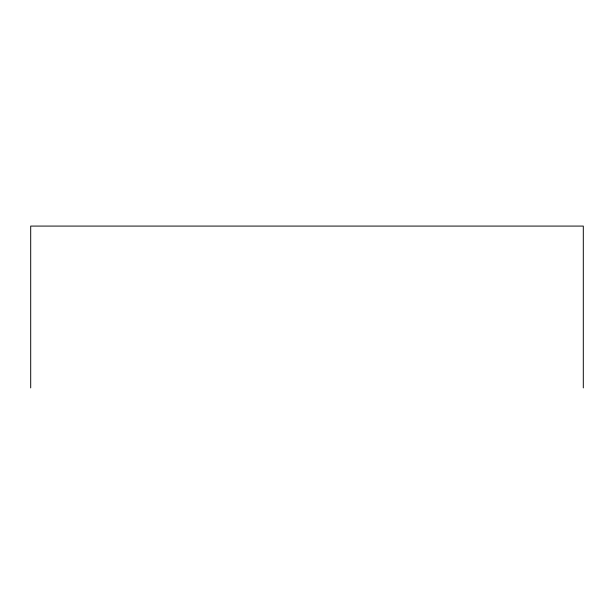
<?xml version="1.0" encoding="UTF-8"?>
<svg xmlns="http://www.w3.org/2000/svg" width="614" height="614" viewBox="0 0 614 614"><rect width="100%" height="100%" fill="white"/><g stroke="black" fill="none" stroke-linecap="round" stroke-linejoin="round"><path stroke-width="0.92" d="M583.3 387.918L583.3 226.082L30.7 226.082L30.7 387.918"/></g></svg>
